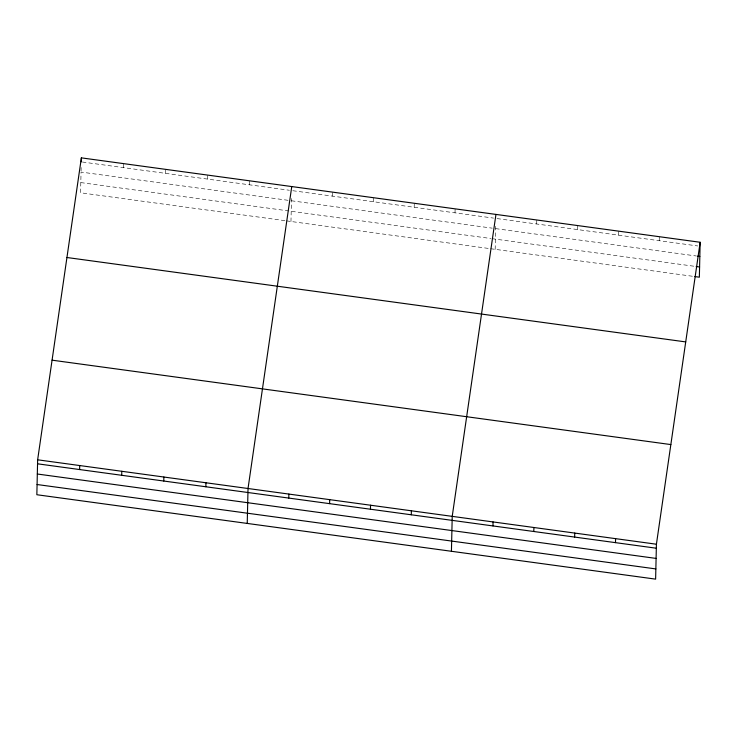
<?xml version="1.0" encoding="UTF-8"?>
<svg xmlns="http://www.w3.org/2000/svg" width="737" height="737" viewBox="0 0 737 737"><rect width="100%" height="100%" fill="white"/><g stroke="black" fill="none" stroke-linecap="round" stroke-linejoin="round"><path stroke-width="0.55" stroke-dasharray="3.69 2.76" d="M81.079 170.938L81.153 167.529M123.355 167.603L123.448 163.605M165.438 173.342L165.521 169.344M207.512 179.082L207.604 175.084M249.585 184.821L249.677 180.823M290.968 221.487L291.483 198.502M332.507 196.134L332.599 192.136M373.346 201.708L373.438 197.709M414.185 207.272L414.277 203.274M455.024 212.846L455.116 208.847M495.163 249.336L495.734 224.085M536.702 223.984L536.794 219.985M577.541 229.557L577.633 225.559M618.38 235.131L618.472 231.132M659.219 240.704L659.311 236.706M82.415 162.02L289.392 190.257M292.801 190.717L493.597 218.106M496.996 218.576L697.792 245.965M288.02 200.298L81.052 172.071L80.582 192.781L285.274 220.704M291.437 200.768L492.224 228.157M495.632 228.617L696.428 256.006M80.812 182.583L490.851 238.512M491.984 238.668L695.055 266.37M286.417 220.86L489.488 248.562M490.621 248.719L693.683 276.421"/><path stroke-width="1.11" d="M37.642 459.805L36.85 494.73L655.626 579.135L656.418 544.219L700.15 242.27L81.374 157.865L37.642 459.805L656.418 544.219M81.282 161.864L81.374 157.865M79.633 469.552L79.716 465.554M121.706 475.291L121.798 471.293M163.78 481.031L163.872 477.032M205.863 486.77L205.955 482.772M247.236 523.427L248.028 488.511L291.76 186.562M288.775 498.074L288.867 494.076M329.614 503.647L329.706 499.649M370.453 509.221L370.545 505.223M411.292 514.785L411.384 510.787M451.431 551.276L452.223 516.361L495.955 214.421M492.97 525.932L493.062 521.934M533.809 531.506L533.901 527.508M574.648 537.07L574.74 533.072M615.487 542.644L615.579 538.646M700.15 242.27L699.358 277.195L694.816 276.568M697.561 256.163L699.828 256.476M696.189 266.527L699.588 266.987M66.938 257.508L685.723 341.913M52.069 360.172L670.854 444.577M37.55 463.813L656.326 548.217M37.32 474.011L656.096 558.416M37.08 484.522L655.856 568.927"/></g></svg>
